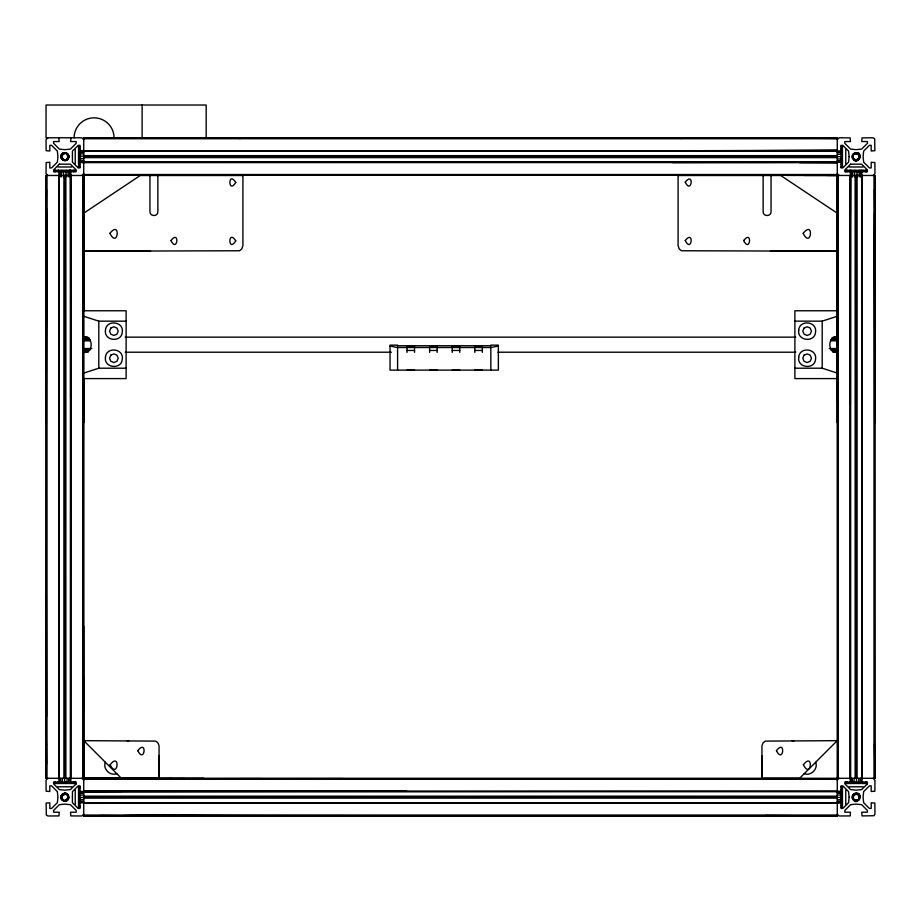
<?xml version="1.0" encoding="UTF-8"?>
<svg xmlns="http://www.w3.org/2000/svg" width="921" height="921" viewBox="0 0 921 921"><rect width="100%" height="100%" fill="white"/><g stroke="black" fill="none" stroke-linecap="round" stroke-linejoin="round"><path stroke-width="1.38" d="M204.036 778.383L46.05 778.303L46.131 594.287M46.338 422.946L46.511 256.015M46.131 740.231L46.05 778.303L46.131 689.472M61.534 799.083L62.006 798.806A3.258 3.258 0 0 1 64.884 793.89C69.754 791.369 69.984 803.78 63.342 800.763C56.826 797.701 65.437 789.078 68.499 795.606M70.825 435.645L71.101 175.474L70.364 170.293M83.65 422.946L83.661 378.059M83.684 310.722L83.73 175.474L46.05 175.474L46.131 422.946M761.932 778.533L761.92 755.704M837.557 422.946L837.65 327.772M850.382 403.916L850.463 175.474L850.382 213.545M862.044 403.916L861.791 170.293M874.869 327.772L874.95 175.474L787.064 175.451M874.869 403.916L874.95 175.474L874.869 213.545M46.338 277.002L46.511 212.647M46.338 327.772L46.511 219.969M46.338 372.188L46.511 248.705M59.324 782.551L58.668 778.303L58.956 613.317M70.825 308.731L71.101 175.474M83.65 213.545L83.73 175.474M83.351 711.093L83.443 676.774M837.557 296.044L837.626 251.26M837.557 353.146L837.65 277.486M837.65 310.446L837.65 306.14M46.338 264.315L46.511 208.422M837.557 264.315L837.65 234.222M46.338 213.545L46.511 189.576M58.668 778.303L58.956 740.231M83.351 752.929L83.443 740.231M837.557 213.545L837.65 200.859M862.044 213.545L862.332 175.474M46.05 746.286L46.534 743.984M159.068 778.533L159.08 755.704M159.045 756.291L158.803 757.453M61.615 156.628C69.605 144.056 69.605 169.199 61.615 156.628L60.959 156.628C61.212 149.375 72.644 154.06 67.67 159.414C63.399 163.719 57.781 155.384 63.342 153.024M61.868 155.361C69.72 147.061 69.72 166.206 61.868 157.905M61.868 795.871C76.259 788.088 61.454 811.631 62.11 794.374L64.884 793.223M62.57 794.835C66.139 791.254 70.813 798.219 66.162 800.165M853.099 157.905C850.923 152.195 861.308 152.195 859.132 157.905C857.198 162.58 850.198 157.882 853.79 154.314M854.838 800.165C847.262 794.351 863.288 791.22 858.43 799.463C850.198 804.321 853.307 788.295 859.132 795.871M68.246 158.573L67.774 158.297A3.258 3.258 0 0 0 64.884 153.37L64.884 152.702A3.96 3.96 0 0 1 68.315 158.608A3.96 3.96 0 0 1 61.465 158.608A3.96 3.96 0 0 1 64.884 152.679C68.971 152.598 70.238 158.734 66.427 160.242M68.177 797.149L68.81 797.149A3.96 3.96 0 0 1 62.916 800.568A3.96 3.96 0 0 1 62.916 793.718A3.96 3.96 0 0 1 68.845 797.149C68.81 803.227 58.875 801.224 61.281 795.606M852.489 155.085C855.413 172.688 867.191 145.023 852.489 155.085L853.33 153.853L856.116 153.358L859.132 155.361M858.89 153.853C861.296 156.179 859.466 160.634 856.116 160.565L853.79 158.953M852.489 795.594C855.413 813.208 867.191 785.544 852.489 795.594C853.997 791.807 860.156 793.05 860.041 797.149L859.397 797.149A3.258 3.258 0 0 1 854.481 799.969L854.17 800.499M83.73 150.411L79.954 150.986M83.73 173.585L81.842 175.474M83.73 814.106L81.842 815.983L70.825 815.914L70.537 812.218L76.19 812.218L76.19 810.445L70.422 804.678L64.884 804.114L59.347 804.678L53.591 810.445L53.591 812.218L59.232 812.218L58.956 815.914L47.938 815.983L46.303 815.039L46.131 803.077L49.815 802.801L49.815 808.454L51.588 808.454L57.355 802.686L57.919 797.149L57.355 791.611L51.588 785.843L49.815 785.843L49.815 791.496L46.131 791.208L46.05 780.191L47.938 778.303M105.316 762.22C102.657 768.92 110.071 776.334 116.771 773.675M837.27 139.681L839.158 137.793L850.175 137.874L850.463 141.558L844.81 141.558L844.81 143.331L850.578 149.098L856.116 149.663L861.653 149.098L867.409 143.331L867.409 141.558L861.768 141.558L862.044 137.874L873.062 137.793L874.697 138.737L874.869 150.699L871.185 150.986L871.185 145.334L869.412 145.334L863.645 151.09L863.081 156.628L863.645 162.165L869.412 167.933L871.185 167.933L871.185 162.28L874.869 162.568L874.95 173.585L873.062 175.474M672.629 162.568L841.506 162.338M837.27 780.191L839.158 778.303M837.27 803.365L841.046 802.801M874.466 247.887L874.95 175.508M794.881 321.153L822.2 321.153L837.27 316.26L837.27 336.959C827.334 336.545 827.334 352.812 837.27 352.398L837.27 373.097L822.2 368.204L794.881 368.204M854.17 159.989L854.446 159.517A3.258 3.258 0 0 0 859.374 156.628L860.041 156.628M859.132 157.905L856.116 159.909M859.719 798.691C858.234 802.49 852.052 801.247 852.19 797.149L852.823 797.149M58.668 175.474L59.232 171.709M850.175 403.916L850.463 171.709M837.27 740.634L799.601 778.303L761.92 778.303M857.382 800.165L858.43 799.463M83.73 213.188L140.245 175.508L242.914 175.508M61.534 158.573L62.006 158.297A3.258 3.258 0 0 0 67.705 158.262M680.907 138.587L683.739 137.828L837.27 137.828L837.35 422.946M155.73 815.499L83.73 815.983L83.73 137.793L837.27 137.874L799.278 137.874M83.73 373.097L98.8 368.204L126.119 368.204M47.938 137.793L46.05 139.681L46.131 150.699L49.815 150.986L49.815 145.334L51.588 145.334L57.355 151.09L57.919 156.628L57.355 162.165L51.588 167.933L49.815 167.933L49.815 162.28L46.131 162.568L46.05 173.585L47.938 175.474M71.101 137.793L70.537 141.558L76.19 141.558L76.19 143.331L70.422 149.098L64.884 149.663L59.347 149.098L53.591 143.331L53.591 141.558L59.232 141.558L58.668 137.793M772.143 250.961L770.393 251.237M127.19 740.91L128.94 740.634M71.101 778.303L70.457 782.551M862.332 778.303L861.768 782.079M854.573 153.024L856.116 152.702L856.116 153.346M390.044 346.112L397.584 347.505L490.835 347.505L498.365 346.112M83.73 352.398C93.666 352.812 93.666 336.545 83.73 336.959L86.551 336.959M799.278 150.699L841.506 150.917M106.237 778.706L121.722 778.59M79.954 802.801L121.722 803.077M748.623 150.699L837.27 150.411L685.293 150.699M136.63 778.706L172.377 778.59M143.664 778.706L185.04 778.59M716.964 150.699L837.27 150.411M799.278 162.361L837.27 162.28L83.73 162.361M155.338 778.706L204.036 778.59M174.057 778.706L261.034 778.59M199.788 778.706L343.349 778.59M837.27 791.415L83.73 791.496L121.722 791.415M874.466 743.984L874.95 778.303L837.27 778.303L837.27 815.983L83.73 815.983L121.722 815.914M83.73 137.828L237.261 137.828L240.093 138.587M83.73 138.081L837.27 138.081M83.73 138.737L837.27 138.737M841.046 146.278L842.45 146.278L842.45 166.943L841.046 166.943M79.954 146.404L78.55 146.324L78.55 166.989L79.954 166.931M841.046 146.324L842.45 146.324M78.55 146.612L79.954 146.612M78.55 146.796L79.954 146.796M841.046 146.784L842.45 146.784M841.046 148.937L842.45 148.937M78.55 148.972L79.954 148.972M83.73 150.699L837.27 150.986L799.278 150.906M83.73 150.906L837.27 150.906M83.73 151.09L837.27 151.09M79.494 151.93L83.673 151.942M837.327 151.919L841.506 151.953M79.494 152.345L83.673 152.345M837.327 152.299L841.506 152.299M78.55 152.472L79.954 152.472M837.327 152.552L842.45 152.414M79.494 153.888L83.673 153.888M837.327 154.279L841.506 154.279M83.73 155.649L837.27 155.649M79.494 156.167L83.673 156.167M68.177 156.628L68.81 156.628M83.73 156.628L842.45 156.628M852.823 156.628L852.19 156.628L852.501 158.182L854.573 160.242M78.55 156.697L79.954 156.697M83.73 157.606L837.27 157.606M79.494 158.573L83.673 158.573M837.327 158.988L841.506 158.988M79.494 160.461L83.673 160.461M79.494 160.818L83.673 160.818L78.55 160.899M837.327 160.715L842.45 160.853M837.327 160.968L841.506 160.968M79.494 161.325L83.673 161.336M837.327 161.302L841.506 161.348M83.73 162.165L837.27 162.165M79.954 162.28L83.73 162.844M83.73 162.568L837.27 162.568M748.623 162.361L837.27 162.28M78.55 164.375L79.954 164.375M841.046 164.329L842.45 164.329M78.55 166.287L79.954 166.287M78.55 166.505L79.954 166.505M841.046 166.482L842.45 166.482M841.046 166.724L842.45 166.805M57.931 166.989L71.85 166.989M849.058 166.989L863.161 166.989M75.096 170.293L75.096 171.709L75.154 170.293L54.535 170.293L54.535 171.709M58.391 171.237L71.378 171.237M849.53 171.237L862.689 171.237M83.73 174.53L837.27 174.53M83.73 175.22L837.27 175.22M678.086 175.508L780.755 175.508L837.27 213.188L837.27 251.237M150.607 251.237L82.948 251.214L239.564 250.754L241.832 248.912L242.914 245.585L242.914 175.117M770.981 251.214L838.052 251.214L681.436 250.754L679.168 248.912L678.086 245.585L678.086 175.117M83.73 310.768L126.119 310.768L126.119 378.589L83.73 378.589M837.27 310.768L794.881 310.768L794.881 378.589L837.27 378.589M83.73 316.26L98.8 321.153L126.119 321.153M834.449 336.959L837.27 336.959M83.224 337.121L87.507 337.121M125.198 337.144L795.802 337.144M833.482 337.121L837.776 337.121M83.224 337.627L88.946 337.627M832.054 337.627L837.776 337.627M83.224 338.433L88.946 338.433M832.054 338.433L837.776 338.433M83.224 339.515L90.373 339.515M830.627 339.515L837.776 339.515M83.224 340.816L90.373 340.816M830.627 340.816L837.776 340.816M397.584 345.755L490.835 345.755M83.224 348.541L91.801 348.541M829.199 348.541L837.776 348.541M83.224 349.853L90.373 349.853M830.627 349.853L837.776 349.853M407.001 350.452L414.531 350.452M429.6 350.452L437.141 350.452M452.211 350.452L459.752 350.452M474.822 350.452L482.351 350.452M83.224 350.924L88.946 350.924M832.054 350.924L837.776 350.924M83.224 351.73L87.507 351.73M833.482 351.73L837.776 351.73M83.224 352.236L88.151 352.236M125.198 352.213L391.425 352.213M497.916 352.213L795.802 352.213M832.849 352.236L837.776 352.236M82.925 740.657L155.73 741.117L157.998 742.959L159.045 745.688L159.08 779.016M838.075 740.657L765.27 741.117L763.002 742.959L761.955 745.688L761.92 779.016M159.08 778.303L121.399 778.303L83.73 740.634M83.73 778.383L837.27 778.383M83.73 778.59L837.27 778.59M83.73 779.247L837.27 779.247M57.827 786.787L71.942 786.787M79.954 786.787L78.55 786.81L78.55 807.395M841.046 786.833L842.45 786.799L842.45 807.441M849.07 786.787L863.161 786.787M841.046 787.513L842.45 787.513M78.55 787.962L79.954 787.962M841.046 789.896L842.45 789.896M78.55 790.713L79.954 790.713M83.73 791.496L837.27 791.208M79.954 791.496L406.679 791.208M841.046 791.496L837.27 790.932M83.73 791.611L837.27 791.611M79.494 792.509L83.673 792.451M837.327 792.451L841.506 792.463M79.494 793.223L83.673 793.223M837.327 793.223L841.506 793.223M841.046 793.522L842.45 793.522M78.55 794.57L79.954 794.57M79.494 795.053L83.673 795.053M837.327 795.053L841.506 795.053M83.73 796.17L837.27 796.17M60.959 797.149L61.603 797.149M83.73 797.149L837.27 797.149M79.494 797.448L83.673 797.448M837.327 797.436L841.506 797.436M841.046 797.793L842.45 797.793M83.73 798.127L837.27 798.127M78.55 798.875L79.954 798.875M79.494 799.75L83.673 799.75M837.327 799.75L841.506 799.75M79.494 801.362L83.673 801.362M837.327 801.362L841.506 801.362M79.494 801.846L83.673 801.788M837.327 801.834L841.506 801.846M841.046 801.938L842.45 801.938M837.27 802.87L83.73 802.87L121.722 802.87M78.55 802.882L79.954 803.054M83.73 803.365L406.679 802.87M83.73 803.077L837.27 803.077M841.046 805.265L842.45 805.265M78.55 805.898L79.954 805.898M841.046 807.176L842.45 807.176M78.55 807.36L79.954 807.395M841.046 807.441L842.45 807.36M83.73 815.039L837.27 815.039M83.73 815.983L837.27 815.707M837.27 815.983L765.27 815.499M653.634 138.081L837.27 138.357L799.278 138.081M827.426 175.451L837.27 175.474L837.35 213.545M804.332 175.451L837.27 175.474M83.65 740.231L83.73 778.303L121.722 778.383M311.689 791.208L83.73 790.932L185.04 791.208M179.894 815.546L406.679 815.707M162.372 815.546L280.03 815.707M151.113 815.546L235.707 815.707M748.623 138.081L837.27 138.357L716.964 138.081M136.722 815.546L204.036 815.707M129.389 815.546L185.04 815.707M123.759 815.546L172.377 815.707M799.278 162.568L837.27 162.844M100.608 815.546L121.722 815.707M792.06 740.634L793.81 740.91M150.019 251.214L148.857 250.961M839.158 175.474L837.27 173.585M873.062 778.303L874.95 780.191L874.869 791.208L871.185 791.496L871.185 785.843L869.412 785.843L863.645 791.611L863.081 797.149L863.645 802.686L869.412 808.454L871.185 808.454L871.185 802.801L874.869 803.077L874.95 814.106L874.006 815.73L862.044 815.914L861.768 812.218L867.409 812.218L867.409 810.445L861.653 804.678L856.116 804.114L850.578 804.678L844.81 810.445L844.81 812.218L850.463 812.218L850.175 815.914L839.158 815.983L837.27 814.106M849.899 778.303L850.463 782.079M81.842 778.303L83.73 780.191M804.229 773.675C810.883 776.311 818.262 769.012 815.73 762.323M64.884 793.89A3.258 3.258 0 0 1 67.705 798.772L68.246 799.083M62.57 799.463L63.618 800.165M46.534 247.887L46.05 245.585M762.197 757.453L761.955 756.291M83.73 139.681L81.842 137.793L46.05 137.793L46.05 105.017L206.177 105.017L206.177 137.793M60.959 156.628C60.349 158.4 64.355 161.912 64.884 159.92M874.49 189.576L874.662 213.545M850.175 213.545L849.899 175.474L850.175 353.146M46.338 740.231L46.511 764.211M874.49 212.647L874.662 277.002M861.768 778.303L861.653 175.474L861.837 213.545M83.408 251.41L83.443 264.315M83.351 255.854L83.443 296.044M70.422 778.303L70.537 175.474L70.618 213.545M59.163 740.231L59.232 778.303L59.232 175.474M46.131 213.545L46.05 175.474L46.131 327.772M874.49 231.505L874.662 327.772M874.49 241.383L874.662 422.946M861.768 175.474L861.837 403.916M837.327 251.26L837.35 277.002M83.351 277.486L83.408 310.527M83.408 378.059L83.443 422.946M83.65 626.015L83.73 778.303M70.537 175.474L70.618 397.573M59.163 626.015L59.232 778.303L59.163 689.472M46.338 594.287L46.511 716.619M874.95 287.974L874.95 401.383M874.869 778.303L874.697 175.474L874.662 778.303M874.006 175.474L874.006 778.303M866.477 171.709L866.477 170.293L845.766 170.293L845.766 171.709M866.465 782.079L866.465 783.483L845.754 783.483L845.754 782.079M866.35 170.293L866.35 171.709M866.281 782.079L866.281 783.483M866.212 782.079L866.212 783.483M865.51 170.293L865.51 171.709M865.441 782.079L865.441 783.483M862.931 170.293L862.931 171.709M862.804 782.079L862.804 783.483M862.044 175.474L862.044 778.303M861.837 175.474L861.837 778.303M860.778 170.293L860.732 176.809M860.813 778.36L860.801 782.551M860.571 171.237L860.571 176.809M860.352 778.36L860.352 782.551M859.166 170.293L859.212 176.809M859.017 782.079L859.017 783.483M858.763 778.36L858.763 782.551M857.094 175.474L857.094 778.303M857.025 171.237L857.025 176.809M856.461 778.36L856.599 782.551M856.116 175.474L856.116 778.303M856.116 793.223L856.116 793.856M856.116 800.43L856.116 801.074M855.137 175.474L855.137 778.303M854.872 170.293L854.872 171.709M854.584 171.237L854.584 176.809M854.711 782.079L854.711 783.483M854.066 778.36L854.066 782.551M852.558 171.237L852.558 176.809M852.167 171.237L852.167 176.809M852.213 778.36L852.213 782.551M851.66 171.237L851.488 176.809M851.407 171.237L851.407 176.809M851.418 778.36L851.418 782.551M851.073 170.293L851.073 171.709M850.797 170.293L850.797 171.709M850.578 175.474L850.578 778.303M850.659 782.079L850.659 783.483M850.382 175.474L850.382 778.303M850.175 175.474L850.175 778.303M849.623 170.293L849.646 171.709M847.642 170.293L847.642 171.709M847.55 782.079L847.55 783.483M845.95 170.293L846.008 171.709M845.915 782.079L845.915 783.483M845.754 149.57L845.754 163.696M845.754 790.091L845.754 804.194M838.214 175.474L838.214 778.303M837.557 175.474L837.557 778.303M837.35 175.474L837.35 778.303M837.27 287.974L837.27 311.286M837.27 378.082L837.27 401.383M822.2 321.153L822.2 368.204M771.05 175.439L771.05 211.68C771.291 216.78 762.91 216.78 763.141 211.68L763.141 175.439M490.835 346.043L490.835 345.145L498.365 345.145L498.365 370.115L390.044 370.115L390.044 345.145L397.584 345.145L397.584 346.043M490.835 347.505L490.835 370.115M482.351 352.398L482.351 346.618L474.822 346.618L474.822 352.398M482.351 370.115L474.822 370.115M459.752 352.398L459.752 346.618L452.211 346.618L452.211 352.398M459.752 370.115L452.211 370.115M437.141 352.398L437.141 346.618L429.6 346.618L429.6 352.398M437.141 370.115L429.6 370.115M414.531 352.398L414.531 346.618L407.001 346.618L407.001 352.398M414.531 370.115L407.001 370.115M397.584 347.505L397.584 370.115M157.859 175.439L157.859 211.68C158.09 216.78 149.709 216.78 149.95 211.68L149.95 175.439M142.122 105.017L142.122 137.793M98.8 321.153L98.8 368.204M83.477 175.474L83.443 778.303M82.786 175.474L82.786 778.303M75.246 149.57L75.246 163.685M75.246 790.091L75.246 804.194M75.085 782.079L75.108 783.483L54.535 783.483L54.535 782.079M74.923 782.079L74.923 783.483M73.473 170.293L73.473 171.709M73.012 782.079L73.012 783.483M70.825 175.474L70.825 778.303M70.675 170.293L70.675 171.709M70.618 175.474L70.618 778.303M69.766 170.293L69.639 171.709M69.593 778.36L69.685 783.483M69.432 170.293L69.409 176.809L69.317 171.237M69.559 778.36L69.559 782.551M68.868 778.36L68.868 782.551M68.154 171.237L68.154 176.809M67.072 778.36L67.072 782.551M66.324 170.293L66.473 171.709M66.024 171.237L66.024 176.809M65.863 175.474L65.863 778.303M65.541 782.079L65.541 783.483M64.884 175.474L64.884 778.303M64.884 800.43L64.884 801.074M64.689 778.36L64.608 782.551M63.906 175.474L63.906 778.303M63.584 171.237L63.584 176.809M62.363 778.36L62.363 782.551M62.018 170.293L62.018 171.709M61.5 171.237L61.5 176.809M61.35 782.551L61.281 783.483M60.717 778.36L60.717 782.551M60.314 171.237L60.314 176.809M60.187 778.36L60.222 782.551M59.163 175.474L59.163 778.303M58.956 175.474L58.956 778.303M58.507 170.293L58.553 171.709M58.219 170.293L58.219 171.709M57.643 782.079L57.643 783.483M55.571 170.293L55.571 171.709M55.26 782.079L55.26 783.483M46.994 175.474L46.994 778.303M46.338 175.474L46.338 778.303M46.131 175.474L46.05 778.303M74.117 137.793A19.974 19.974 0 0 1 94.092 117.83A19.974 19.974 0 0 1 114.054 137.793M67.705 798.772A3.258 3.258 0 0 1 62.064 798.772M854.481 799.969A3.258 3.258 0 0 1 854.481 794.328A3.258 3.258 0 0 1 859.374 797.149M62.064 158.262A3.258 3.258 0 0 1 64.884 153.37M854.481 159.46A3.258 3.258 0 0 1 854.481 153.807A3.258 3.258 0 0 1 859.374 156.628M235.753 182.473C227.924 194.849 227.924 170.109 235.753 182.473M235.753 240.876C227.924 253.24 227.924 228.512 235.753 240.876M685.259 182.139C691.752 195.264 694.342 170.661 685.259 182.139M685.259 240.542C691.752 253.655 694.342 229.064 685.259 240.542M109.933 233.358C117.957 249.568 121.146 219.186 109.933 233.358M105.443 330.248C103.797 341.069 121.664 342.946 122.297 332.021C123.944 321.21 106.076 319.322 105.443 330.248M105.443 357.336C103.797 368.158 121.664 370.035 122.297 359.109C123.944 348.299 106.076 346.411 105.443 357.336M110.117 764.729C117.761 780.156 120.801 751.225 110.117 764.729M137.816 750.638C144.689 764.522 147.418 738.481 137.816 750.638M170.972 240.542C177.454 253.655 180.044 229.064 170.972 240.542M743.661 240.542C750.155 253.655 752.733 229.064 743.661 240.542M803.193 233.358C811.217 249.568 814.406 219.186 803.193 233.358M776.438 750.638C783.311 764.522 786.05 738.481 776.438 750.638M798.703 330.248C797.056 341.069 814.924 342.946 815.557 332.021C817.203 321.21 799.336 319.322 798.703 330.248M798.703 357.336C797.056 368.158 814.924 370.035 815.557 359.109C817.203 348.299 799.336 346.411 798.703 357.336M803.388 764.729C811.021 780.156 814.06 751.225 803.388 764.729M110.808 328.072L109.541 331.134L110.808 334.196L113.87 335.463L116.932 334.196L118.199 331.134L116.932 328.072L113.87 326.805L110.808 328.072M110.808 355.161L109.541 358.223L110.808 361.285L113.87 362.552L116.932 361.285L118.199 358.223L116.932 355.161L113.87 353.894L110.808 355.161M804.068 328.072L802.801 331.134L804.068 334.196L807.13 335.463L810.192 334.196L811.459 331.134L810.192 328.072L807.13 326.805L804.068 328.072M804.068 355.161L802.801 358.223L804.068 361.285L807.13 362.552L810.192 361.285L811.459 358.223L810.192 355.161L807.13 353.894L804.068 355.161M72.425 155.649L72.425 162.165L78.193 167.933L79.954 167.933L79.954 145.334L78.193 145.334L72.425 151.09L72.425 155.649M72.425 796.17L72.425 802.686L78.193 808.454L79.954 808.454L79.954 785.843L78.193 785.843L72.425 791.611L72.425 796.17M849.139 156.628L848.575 162.165L842.807 167.933L841.046 167.933L841.046 145.334L842.807 145.334L848.575 151.09L849.139 156.628M849.139 797.149L848.575 802.686L842.807 808.454L841.046 808.454L841.046 785.843L842.807 785.843L848.575 791.611L849.139 797.149M59.347 164.168L53.591 169.936L53.591 171.709L76.19 171.709L76.19 169.936L70.422 164.168L59.347 164.168M76.19 783.84L70.422 789.608L64.884 790.172L59.347 789.608L53.591 783.84L53.591 782.079L76.19 782.079L76.19 783.84M850.578 164.168L844.81 169.936L844.81 171.709L867.409 171.709L867.409 169.936L861.653 164.168L850.578 164.168M867.409 783.84L861.653 789.608L856.116 790.172L850.578 789.608L844.81 783.84L844.81 782.079L867.409 782.079L867.409 783.84M854.135 800.568A3.96 3.96 0 0 0 860.064 797.149A3.96 3.96 0 0 0 854.135 793.718A3.96 3.96 0 0 0 854.135 800.568M854.135 160.058A3.96 3.96 0 0 0 860.064 156.628A3.96 3.96 0 0 0 854.135 153.208A3.96 3.96 0 0 0 854.135 160.058"/></g></svg>
